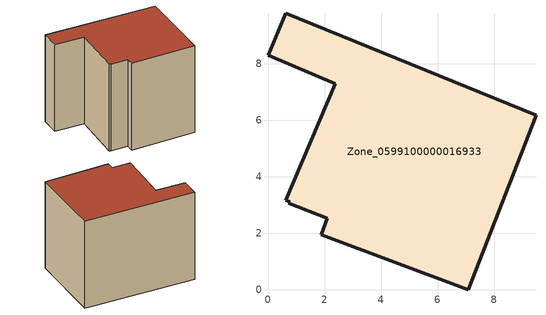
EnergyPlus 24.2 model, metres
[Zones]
Zone_0599100000016933
 floor ground (C_G): 0.62,9.78 9.48,6.18 7.09,0 1.88,1.95 2.1,2.52 0.74,3.06 0.76,3.12 0.64,3.17 2.38,7.29 0,8.29 z0
 wall outside (C_F): 9.48,6.18 0.62,9.78 0,8.29 2.38,7.29 0.64,3.17 0.76,3.12 0.74,3.06 2.1,2.52 1.88,1.95 7.09,0 9.48,6.18 z0:7.94
 roof outside (C_R): 0.64,3.17 0.76,3.12 0.74,3.06 2.1,2.52 1.88,1.95 7.09,0 9.48,6.18 0.62,9.78 0,8.29 2.38,7.29 z7.94
[BUILDING]
Pand.0599100000016933: North Axis=0; Terrain=City; Loads Convergence Tolerance Value=0.04; Temperature Convergence Tolerance Value=0.4; Solar Distribution=FullExterior; Maximum Number of Warmup Days=25; Minimum Number of Warmup Days=1
[Site:Location]
Rotterdam.The.Hague.AP_ZH_NLD Design_Conditions: Latitude=51.96; Longitude=4.45; Time Zone=1; Elevation=-4.5
[SITE:GROUNDTEMPERATURE:BUILDINGSURFACE]
18, 18, 18, 18, 18, 18, 18, 18, 18, 18, 18, 18
[MATERIAL] Thermal Absorptance=0.9; Solar Absorptance=0.7; Visible Absorptance=0.7
Name | Roughness | Thickness | Conductivity | Density | Specific Heat
G.TI.1946 | MediumSmooth | 0.15 | 1 | 540 | 1210
F.TI.1946 | Rough | 0.3 | 0.857143 | 1920 | 840
R.TI.1946 | MediumRough | 0.2 | 0.1 | 1500 | 1000
[CONSTRUCTION]
C_G: G.TI.1946
C_F: F.TI.1946
C_R: R.TI.1946
[ZONE]
Zone_0599100000016933: Type=1; Multiplier=1; Ceiling Height=Autocalculate; Volume=Autocalculate; Floor Area=autocalculate; Part of Total Floor Area=Yes
[ZONEINFILTRATION:DESIGNFLOWRATE]
Infil_Zone_0599100000016933: Zone or ZoneList or Space or SpaceList=Zone_0599100000016933; Schedule=AlwaysOn; Design Flow Rate Calculation Method=Flow/Area; Flow Rate per Floor Area=0.003; Constant Term Coefficient=1; Temperature Term Coefficient=0; Velocity Term Coefficient=0; Velocity Squared Term Coefficient=0
[HVACTEMPLATE:ZONE:IDEALLOADSAIRSYSTEM]
Zone_0599100000016933: Maximum Heating Supply Air Temperature=50; Minimum Cooling Supply Air Temperature=13; Maximum Heating Supply Air Humidity Ratio=0.0156; Minimum Cooling Supply Air Humidity Ratio=0.0077; Heating Limit=NoLimit; Cooling Limit=NoLimit; Dehumidification Control Type=ConstantSensibleHeatRatio; Cooling Sensible Heat Ratio=0.7; Dehumidification Setpoint=60; Humidification Control Type=None; Humidification Setpoint=30; Outdoor Air Method=None; Outdoor Air Flow Rate per Person=0.00944; Outdoor Air Flow Rate per Zone Floor Area=0; Outdoor Air Flow Rate per Zone=0; Demand Controlled Ventilation Type=None; Outdoor Air Economizer Type=NoEconomizer; Heat Recovery Type=None; Sensible Heat Recovery Effectiveness=0.7; Latent Heat Recovery Effectiveness=0.65
[ZONECONTROL:THERMOSTAT]
ThermostatControl_Zone_0599100000016933: Zone or ZoneList=Zone_0599100000016933; Control Type Schedule=DualSetpointControlType; Control 1=Thermostat_Zone_0599100000016933; Temperature Difference Between Cutout And Setpoint=0
[THERMOSTATSETPOINT:DUALSETPOINT]
Thermostat_Zone_0599100000016933: Heating Setpoint Temperature Schedule=HeatingSetpoint_Zone_0599100000016933; Cooling Setpoint Temperature Schedule=CoolingSetpoint_Zone_0599100000016933
[SCHEDULE:COMPACT]
HeatingSetpoint_Zone_0599100000016933: Through: 12/31, For: AllDays, Until: 24:00, 21
CoolingSetpoint_Zone_0599100000016933: Through: 12/31, For: AllDays, Until: 24:00, 24
DualSetpointControlType: Through: 12/31, For: AllDays, Until: 24:00, 4
AlwaysOn: Through: 12/31, For: AllDays, Until: 24:00, 1
